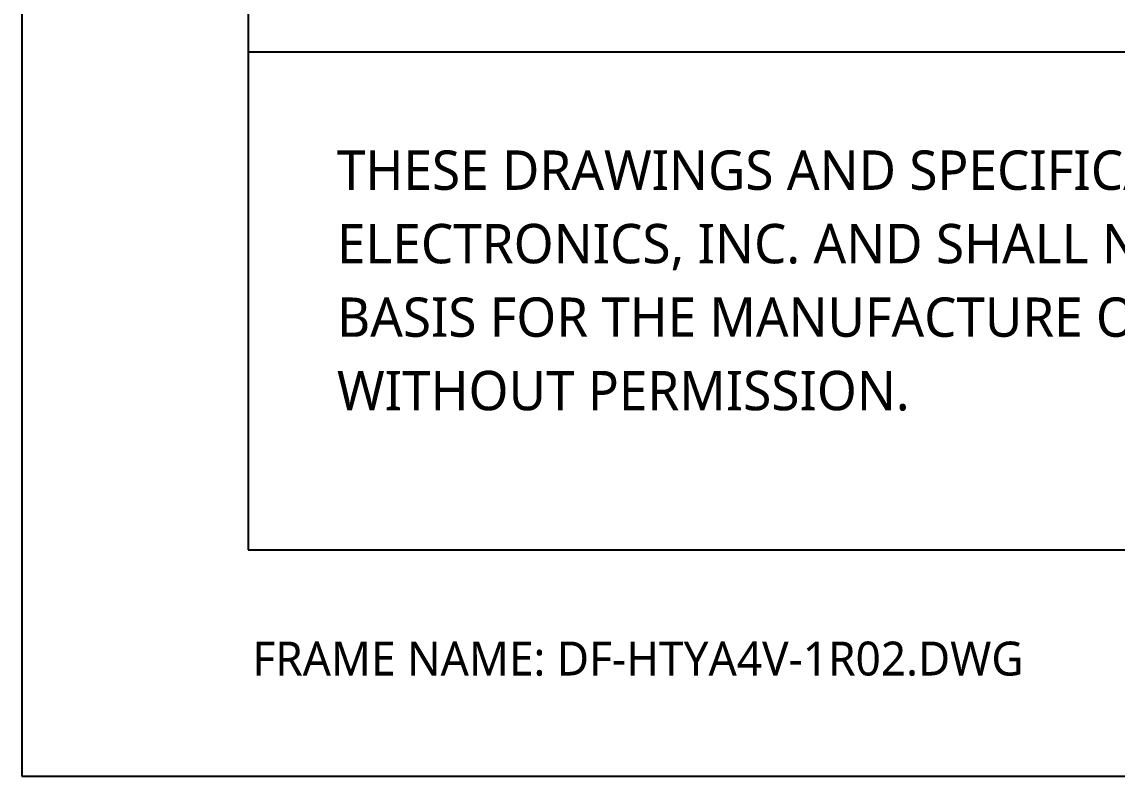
# Model space of a CAD drawing. Header units: millimetres. Extents: x -159 to 198, y 0 to 225.
# Drawn here: x -159.03 to -122.36, y 0 to 25.25 of the extents above; entities that cross this region are included whole.
import ezdxf

# ---------------------------------------------------------------- set-up
doc = ezdxf.new("R2010")
doc.units = ezdxf.units.MM
doc.header["$LTSCALE"] = 10.89
doc.layers.add('10___PAPER', color=7, linetype='CONTINUOUS')
doc.layers.add('PAPER', color=7, linetype='CONTINUOUS')
doc.styles.add('Arial', font='', dxfattribs={"height": 3})
doc.styles.add('DELTA', font='')
doc.styles.get('Arial').set_extended_font_data('Microsoft JhengHei')
doc.styles.get('DELTA').set_extended_font_data('Microsoft JhengHei')

msp = doc.modelspace()

# ---------------------------------------------------------------- linework, layer by layer
at = {"layer": 'PAPER', "color": 4}
for p, q in [((-159.033, 224.919), (-159.033, 0)), ((-159.033, 0), (0, 0))]:
    msp.add_line(p, q, dxfattribs=at)
at = {"layer": 'PAPER', "color": 3}
for p, q in [((-151.46, 217.346), (-151.46, 7.573)), ((-7.573, 24.234), (-151.46, 24.234)), ((-151.46, 7.573), (-7.573, 7.573))]:
    msp.add_line(p, q, dxfattribs=at)

# ---------------------------------------------------------------- texts
at = {"layer": '10___PAPER', "color": 2, "style": 'Arial'}
msp.add_text('FRAME NAME: DF-HTYA4V-1R02.DWG', height=1.13595, dxfattribs=at).set_placement((-151.318, 3.366))
at = {"layer": 'PAPER', "color": 2, "style": 'DELTA'}
for s, height, p in [('THESE DRAWINGS AND SPECIFICATIONS ARE THE PROPERTY OF DELTA', 1.31811, (-148.482, 19.624)), ('ELECTRONICS, INC. AND SHALL NOT BE REPRODUCED OR USED AS THE', 1.31811, (-148.482, 17.165)), ('BASIS FOR THE MANUFACTURE OR SELL OF APPARATUSES OR DEVICES ', 1.31548, (-148.482, 14.705)), ('WITHOUT PERMISSION.', 1.31811, (-148.482, 12.245))]:
    msp.add_text(s, height=height, dxfattribs=at).set_placement(p)

doc.saveas('drawing.dxf')
